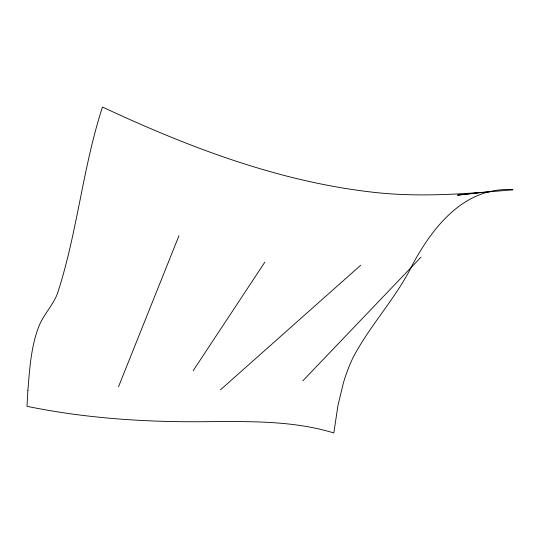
<?xml version="1.0" encoding="UTF-8"?>
<svg xmlns="http://www.w3.org/2000/svg" width="540" height="540" viewBox="0 0 540 540"><rect width="100%" height="100%" fill="white"/><g stroke="black" fill="none" stroke-linecap="round" stroke-linejoin="round"><path stroke-width="0.81" d="M118.517 386.748L178.956 235.771M193.144 370.737L264.863 262.13M302.805 380.855L421.011 257.141M220.401 389.88L360.673 265.262M478.832 192.625L457.448 195.169L491.717 191.471M27.884 390.346L27 406.316C87.021 418.628 148.412 422.489 209.588 421.639C251.168 421.436 293.632 420.68 333.835 432.959L337.925 405.628L343.271 383.332A178.781 104.348 80.9 0 1 353.342 357.021C370.629 324.29 396.873 297.23 413.012 263.709C433.478 226.01 465.264 186.273 513 189.776C465.17 194.015 416.934 197.775 369.063 191.774C275.805 180.576 187.076 146.509 102.472 107.042C82.586 168.109 77.355 232.922 57.355 293.841C52.718 305.539 43.524 314.678 38.873 326.369C30.969 346.707 29.666 368.82 27.884 390.346"/></g></svg>
